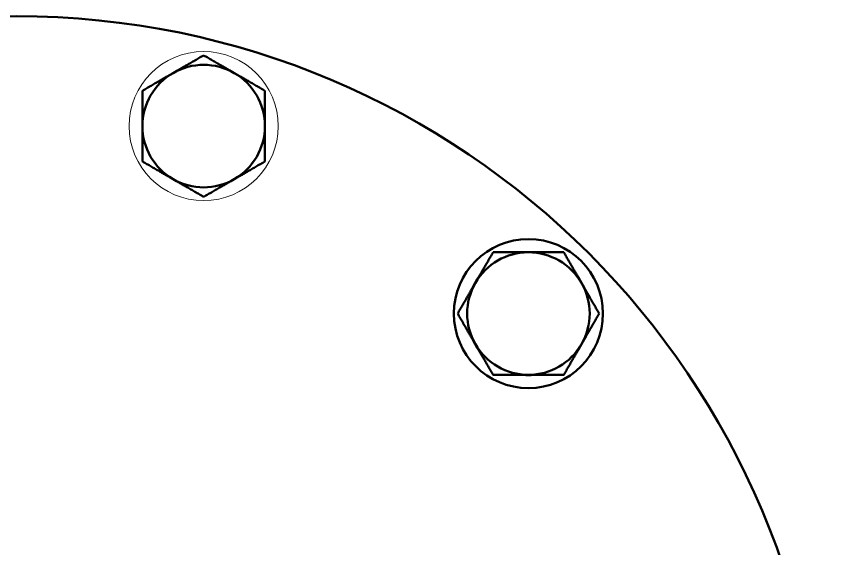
# Model space of a CAD drawing. Header units: inches. Extents: x 19 to 503, y 6 to 322.
# Drawn here: x 253.39 to 262.89, y 99.9 to 106.15 of the extents above; entities that cross this region are included whole.
import ezdxf

# ---------------------------------------------------------------- set-up
doc = ezdxf.new("R2010")
doc.units = ezdxf.units.IN
doc.header["$LTSCALE"] = 15
doc.header["$MEASUREMENT"] = 0
doc.layers.add('Visible (ANSI)', color=7, linetype='Continuous', lineweight=50)

msp = doc.modelspace()

# ---------------------------------------------------------------- linework, layer by layer
at = {"layer": 'Visible (ANSI)'}
for centre, radius in [((253.38827, 96.65094), 9.5), ((259.39868, 102.66135), 0.875)]:
    msp.add_circle(centre, radius, dxfattribs=at)
at = {"layer": 'Visible (ANSI)', "linetype": 'Continuous', "lineweight": 18}
msp.add_circle((255.58824, 104.86131), 0.875, dxfattribs=at)
at = {"layer": 'Visible (ANSI)'}
for centre, start, end in [((255.58824, 104.86131), 60, 120), ((255.58824, 104.86131), 120, 180), ((255.58824, 104.86131), 0, 60), ((255.58824, 104.86131), 180, 240), ((255.58824, 104.86131), 300, 0), ((255.58824, 104.86131), 240, 300), ((259.39868, 102.66135), 90, 150), ((259.39868, 102.66135), 30, 90), ((259.39868, 102.66135), 150, 210), ((259.39868, 102.66135), 330, 30), ((259.39868, 102.66135), 210, 270), ((259.39868, 102.66135), 270, 330)]:
    msp.add_arc(centre, 0.71875, start, end, dxfattribs=at)
at = {"layer": 'Visible (ANSI)', "linetype": 'Continuous', "lineweight": 18}
for start, end in [(80.151639, 99.848361), (140.151639, 159.848361), (20.151639, 39.848361), (200.151639, 219.848361), (320.151639, 339.848361), (260.151639, 279.848361)]:
    msp.add_arc((259.39868, 102.66135), 0.7295, start, end, dxfattribs=at)
at = {"layer": 'Visible (ANSI)'}
for points, weights in [([(255.22886, 105.48376), (255.39565, 105.58006), (255.58824, 105.69125)], [1, 1.04314139574, 1.01001874936]), ([(255.58824, 105.69125), (255.78082, 105.58006), (255.94761, 105.48376)], [1.01001874936, 1.04314139574, 1]), ([(254.86949, 105.27628), (255.06207, 105.38747), (255.22886, 105.48376)], [1.01001874936, 1.04314139574, 1]), ([(255.94761, 105.48376), (256.1144, 105.38747), (256.30699, 105.27628)], [1, 1.04314139574, 1.01001874936]), ([(254.86949, 104.86131), (254.86949, 105.0539), (254.86949, 105.27628)], [1, 1.04314139574, 1.01001874936]), ([(256.30699, 105.27628), (256.30699, 105.0539), (256.30699, 104.86131)], [1.01001874936, 1.04314139574, 1]), ([(254.86949, 104.44634), (254.86949, 104.66872), (254.86949, 104.86131)], [1.01001874936, 1.04314139574, 1]), ([(256.30699, 104.86131), (256.30699, 104.66872), (256.30699, 104.44634)], [1, 1.04314139574, 1.01001874936]), ([(255.22886, 104.23885), (255.06207, 104.33515), (254.86949, 104.44634)], [1, 1.04314139574, 1.01001874936]), ([(256.30699, 104.44634), (256.1144, 104.33515), (255.94761, 104.23885)], [1.01001874936, 1.04314139574, 1]), ([(255.58824, 104.03137), (255.39565, 104.14256), (255.22886, 104.23885)], [1.01001874936, 1.04314139574, 1]), ([(255.94761, 104.23885), (255.78082, 104.14256), (255.58824, 104.03137)], [1, 1.04314139574, 1.01001874936]), ([(258.77623, 103.02072), (258.87252, 103.18751), (258.98371, 103.3801)], [1, 1.04314139574, 1.01001874936]), ([(258.98371, 103.3801), (259.20609, 103.3801), (259.39868, 103.3801)], [1.01001874936, 1.04314139574, 1]), ([(259.39868, 103.3801), (259.59127, 103.3801), (259.81365, 103.3801)], [1, 1.04314139574, 1.01001874936]), ([(259.81365, 103.3801), (259.92484, 103.18751), (260.02114, 103.02072)], [1.01001874936, 1.04314139574, 1]), ([(258.56874, 102.66135), (258.67993, 102.85394), (258.77623, 103.02072)], [1.01001874936, 1.04314139574, 1]), ([(260.02114, 103.02072), (260.11743, 102.85394), (260.22862, 102.66135)], [1, 1.04314139574, 1.01001874936]), ([(258.77623, 102.30197), (258.67993, 102.46876), (258.56874, 102.66135)], [1, 1.04314139574, 1.01001874936]), ([(260.22862, 102.66135), (260.11743, 102.46876), (260.02114, 102.30197)], [1.01001874936, 1.04314139574, 1]), ([(258.98371, 101.9426), (258.87252, 102.13519), (258.77623, 102.30197)], [1.01001874936, 1.04314139574, 1]), ([(260.02114, 102.30197), (259.92484, 102.13519), (259.81365, 101.9426)], [1, 1.04314139574, 1.01001874936]), ([(259.39868, 101.9426), (259.20609, 101.9426), (258.98371, 101.9426)], [1, 1.04314139574, 1.01001874936]), ([(259.81365, 101.9426), (259.59127, 101.9426), (259.39868, 101.9426)], [1.01001874936, 1.04314139574, 1])]:
    msp.add_rational_spline(points, weights, degree=2, dxfattribs=at)

doc.saveas('drawing.dxf')
